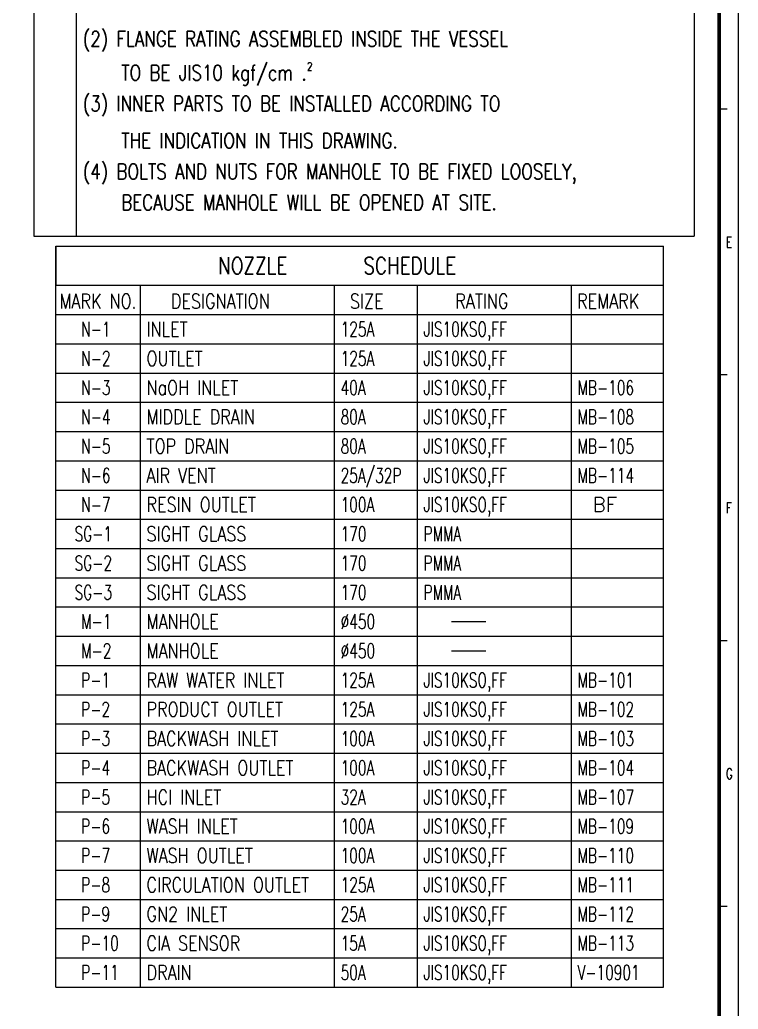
# Model space of a CAD drawing. Extents: x 0 to 36769, y -42 to 11490.
# Drawn here: x 13358 to 16058, y 4007 to 7729 of the extents above; entities that cross this region are included whole.
import ezdxf

# ---------------------------------------------------------------- set-up
doc = ezdxf.new("R2010")
doc.units = 0
doc.header["$LTSCALE"] = 160
doc.header["$MEASUREMENT"] = 0
doc.layers.get('0').update_dxf_attribs({"linetype": 'CONTINUOUS'})
for name, color, linetype in [('DIM', 7, 'CONTINUOUS'), ('T-F', 7, 'CONTINUOUS'), ('T-N', 4, 'CONTINUOUS'), ('ZL', 5, 'CONTINUOUS'), ('枠', 7, 'CONTINUOUS')]:
    doc.layers.add(name, color=color, linetype=linetype)
doc.styles.add('NMS2', font='romans.shx', dxfattribs={"width": 0.7})
doc.styles.add('ROMANSEXTFONT', font='romans.shx', dxfattribs={"width": 0.8, "bigfont": 'extfont.shx'})

msp = doc.modelspace()

# ---------------------------------------------------------------- linework, layer by layer
at = {"layer": 'T-F'}
for p, q in [((16016.8863, 7392.65887), (15986.8863, 7392.65887)), ((16016.8863, 6392.65887), (15986.8863, 6392.65887)), ((16016.8863, 5392.65887), (15986.8863, 5392.65887)), ((16016.8863, 4392.65887), (15986.8863, 4392.65887))]:
    msp.add_line(p, q, dxfattribs=at)
at = {"layer": 'T-F', "const_width": 14}
msp.add_lwpolyline([(86.8863, 11392.65887), (15986.8863, 11392.65887), (15986.8863, 182.65887), (86.8863, 182.65887)], close=True, dxfattribs=at)
at = {"layer": 'ZL', "color": 160}
msp.add_lwpolyline([(0, 11489.58016), (16058.20392, 11489.58016), (16058.20392, 0), (0, 0)], close=True, dxfattribs=at)
at = {"layer": '枠', "color": 7, "linetype": 'Continuous'}
for p, q in [((13410.56354, 11018.10449), (13410.56354, 6914.91242)), ((15892.8299, 11018.10938), (15892.8299, 6914.91242)), ((13570.56843, 10858.10937), (13570.56843, 6914.91242)), ((13410.56354, 6914.91242), (15892.8299, 6914.91242)), ((13493.20273, 6876.51308), (15777.83572, 6876.51308)), ((13493.20273, 6876.51308), (13493.20273, 6729.84641)), ((13493.20273, 4089.84641), (13493.20273, 6876.51308)), ((15777.83572, 6729.84641), (15777.83572, 6876.51308)), ((13493.20273, 6729.84641), (15777.83907, 6729.84641)), ((13493.20273, 6619.84641), (13493.20273, 6729.84641)), ((13811.31313, 6619.84641), (13811.31313, 6729.84641)), ((14541.09011, 6619.84641), (14541.09011, 6729.84641)), ((14852.75678, 6619.84641), (14852.75678, 6729.84641)), ((15431.46602, 6619.84641), (15431.46602, 6729.84641)), ((15777.83572, 6619.84641), (15777.83572, 6729.84641)), ((15777.83572, 6619.84641), (15777.83572, 6729.84641)), ((13493.20273, 6619.84641), (15777.83572, 6619.84641)), ((13811.31313, 6509.84641), (13811.31313, 6619.84641)), ((14541.09011, 6509.84641), (14541.09011, 6619.84641)), ((14852.75678, 6509.84641), (14852.75678, 6619.84641)), ((15431.46602, 6509.84641), (15431.46602, 6619.84641)), ((15777.83572, 6509.84641), (15777.83572, 6619.84641)), ((15777.83572, 6509.84641), (15777.83572, 6619.84641)), ((13493.20273, 6509.84641), (15777.83572, 6509.84641)), ((13811.31313, 6399.84641), (13811.31313, 6509.84641)), ((14541.09011, 6399.84641), (14541.09011, 6509.84641)), ((14852.75678, 6399.84641), (14852.75678, 6509.84641)), ((15431.46602, 6399.84641), (15431.46602, 6509.84641)), ((15777.83572, 6399.84641), (15777.83572, 6509.84641)), ((15777.83572, 6399.84641), (15777.83572, 6509.84641)), ((13493.20273, 6399.84641), (15777.83572, 6399.84641)), ((13811.31313, 6289.84641), (13811.31313, 6399.84641)), ((14541.09011, 6289.84641), (14541.09011, 6399.84641)), ((14852.75678, 6289.84641), (14852.75678, 6399.84641)), ((15431.46602, 6289.84641), (15431.46602, 6399.84641)), ((15777.83572, 6289.84641), (15777.83572, 6399.84641)), ((15777.83572, 6289.84641), (15777.83572, 6399.84641)), ((13493.20273, 6289.84641), (15777.83572, 6289.84641)), ((13811.31313, 6179.84641), (13811.31313, 6289.84641)), ((14541.09011, 6179.84641), (14541.09011, 6289.84641)), ((14852.75678, 6179.84641), (14852.75678, 6289.84641)), ((15431.46602, 6179.84641), (15431.46602, 6289.84641)), ((15777.83572, 6179.84641), (15777.83572, 6289.84641)), ((15777.83572, 6179.84641), (15777.83572, 6289.84641)), ((13493.20273, 6179.84641), (15777.83572, 6179.84641)), ((13811.31313, 6069.84641), (13811.31313, 6179.84641)), ((14541.09011, 6069.84641), (14541.09011, 6179.84641)), ((14852.75678, 4089.84641), (14852.75678, 6179.84641)), ((15431.46602, 6069.84641), (15431.46602, 6179.84641)), ((15777.83572, 6069.84641), (15777.83572, 6179.84641)), ((15777.83572, 6069.84641), (15777.83572, 6179.84641)), ((13493.20273, 6069.84641), (15777.83572, 6069.84641)), ((13811.31313, 4089.84641), (13811.31313, 6069.84641)), ((14541.09011, 4089.84641), (14541.09011, 6069.84641)), ((15431.46602, 4089.84641), (15431.46602, 6069.84641)), ((15777.83572, 4089.84641), (15777.83572, 6069.84641)), ((15777.83572, 5959.84641), (15777.83572, 6069.84641)), ((13493.20273, 5959.84641), (15777.83572, 5959.84641)), ((13493.20273, 5849.84641), (15777.83572, 5849.84641)), ((13493.20273, 5739.84641), (15777.83572, 5739.84641)), ((13493.20273, 5629.84641), (15777.83572, 5629.84641)), ((13493.20273, 5519.84641), (15777.83572, 5519.84641)), ((14981.09011, 5464.84641), (15109.42345, 5464.84641)), ((13493.20273, 5409.84641), (15777.83572, 5409.84641)), ((14981.09011, 5354.84641), (15109.42345, 5354.84641)), ((13493.20273, 5299.84641), (15777.83572, 5299.84641)), ((13493.20273, 5189.84641), (15777.83572, 5189.84641)), ((13493.20273, 5079.84641), (15777.83572, 5079.84641)), ((13493.20273, 4969.84641), (15777.83572, 4969.84641)), ((13493.20273, 4859.84641), (15777.83572, 4859.84641)), ((13493.20273, 4749.84641), (15777.83572, 4749.84641)), ((13493.20273, 4639.84641), (15777.83572, 4639.84641)), ((13493.20273, 4529.84641), (15777.83572, 4529.84641)), ((13493.20273, 4419.84641), (15777.83572, 4419.84641)), ((13493.20273, 4309.84641), (15777.83572, 4309.84641)), ((13493.20273, 4199.84641), (15777.83572, 4199.84641)), ((13493.20273, 4089.84641), (15777.83572, 4089.84641))]:
    msp.add_line(p, q, dxfattribs=at)

# ---------------------------------------------------------------- texts
at = {"color": 2, "style": 'ROMANSEXTFONT', "width": 0.8}
for s, height, p in [('(2) FLANGE RATING ASSEMBLED INSIDE THE VESSEL  ', 57.4, (13595.64332, 7628.07546)), ('TO BE JIS10 kgf/cm .', 57.4, (13739.54994, 7500.81273)), ('2', 30, (14437.50318, 7538.33852)), ('(3) INNER PARTS TO BE INSTALLED ACCORDING TO  ', 57.4, (13595.64332, 7384.61632)), ('THE INDICATION IN THIS DRAWING.', 57.4, (13739.54994, 7245.23428)), ('(4) BOLTS AND NUTS FOR MANHOLE TO BE FIXED LOOSELY, ', 57.4, (13595.64332, 7129.03788)), ('BECAUSE MANHOLE WILL BE OPENED AT SITE.', 57.4, (13739.54994, 7012.84148))]:
    msp.add_text(s, height=height, dxfattribs=at).set_placement(p)
at = {"color": 2, "linetype": 'Continuous', "style": 'ROMANSEXTFONT'}
for s, width, p in [('MARK NO.', 0.8, (13506.95273, 6642.76308)), ('DESIGNATION', 0.8, (13925.89646, 6642.76308)), ('SIZE', 0.8, (14598.84014, 6642.76308)), ('RATING', 0.8, (14994.84011, 6642.76308)), ('REMARK', 0.8, (15452.54939, 6642.76308)), ('N-1', 0.6875, (13588.96498, 6537.34641)), ('INLET', 0.8, (13834.2298, 6537.34641)), ('125A', 0.6875, (14564.00678, 6537.34641)), ('JIS10KSO,FF', 0.6875, (14875.67345, 6537.34641)), ('N-2', 0.6875, (13588.96498, 6427.34641)), ('OUTLET', 0.8, (13834.2298, 6427.34641)), ('125A', 0.6875, (14564.00678, 6427.34641)), ('JIS10KSO,FF', 0.6875, (14875.67345, 6427.34641)), ('N-3', 0.6875, (13588.96498, 6317.34641)), ('NaOH INLET', 0.8, (13834.2298, 6317.34641)), ('40A', 0.6875, (14564.00678, 6317.34641)), ('JIS10KSO,FF', 0.6875, (14875.67345, 6317.34641)), ('MB-106', 0.6875, (15454.38269, 6317.34641)), ('N-4', 0.6875, (13588.96498, 6207.34641)), ('MIDDLE DRAIN', 0.8, (13834.2298, 6207.34641)), ('80A', 0.6875, (14564.00678, 6207.34641)), ('JIS10KSO,FF', 0.6875, (14875.67345, 6207.34641)), ('MB-108', 0.6875, (15454.38269, 6207.34641)), ('N-5', 0.6875, (13588.96498, 6097.34641)), ('TOP DRAIN', 0.8, (13834.2298, 6097.34641)), ('80A', 0.6875, (14564.00678, 6097.34641)), ('JIS10KSO,FF', 0.6875, (14875.67345, 6097.34641)), ('MB-105', 0.6875, (15454.38269, 6097.34641)), ('N-6', 0.6875, (13588.96498, 5987.34641)), ('AIR VENT', 0.8, (13834.2298, 5987.34641)), ('25A/32P', 0.6875, (14564.00678, 5987.34641)), ('JIS10KSO,FF', 0.6875, (14875.67345, 5987.34641)), ('MB-114', 0.6875, (15454.38269, 5987.34641)), ('N-7', 0.6875, (13588.96498, 5877.34641)), ('RESIN OUTLET', 0.8, (13834.2298, 5877.34641)), ('100A', 0.6875, (14564.00678, 5877.34641)), ('JIS10KSO,FF', 0.6875, (14875.67345, 5877.34641)), ('BF', 0.997899, (15510.89638, 5877.34641)), ('SG-1', 0.6875, (13564.00328, 5767.34641)), ('SIGHT GLASS', 0.8, (13834.2298, 5767.34641)), ('170', 0.6875, (14564.00678, 5767.34641)), ('PMMA', 0.6875, (14875.67345, 5767.34641)), ('SG-2', 0.6875, (13564.00328, 5657.34641)), ('SIGHT GLASS', 0.8, (13834.2298, 5657.34641)), ('170', 0.6875, (14564.00678, 5657.34641)), ('PMMA', 0.6875, (14875.67345, 5657.34641)), ('SG-3', 0.6875, (13564.00328, 5547.34641)), ('SIGHT GLASS', 0.8, (13834.2298, 5547.34641)), ('170', 0.6875, (14564.00678, 5547.34641)), ('PMMA', 0.6875, (14875.67345, 5547.34641)), ('M-1', 0.6875, (13588.96498, 5437.34641)), ('MANHOLE', 0.8, (13834.2298, 5437.34641)), ('%%c450', 0.6875, (14564.00678, 5437.34641)), ('M-2', 0.6875, (13588.96498, 5327.34641)), ('MANHOLE', 0.8, (13834.2298, 5327.34641)), ('%%c450', 0.6875, (14564.00678, 5327.34641)), ('P-1', 0.6875, (13588.96498, 5217.34641)), ('RAW WATER INLET', 0.8, (13834.2298, 5217.34641)), ('125A', 0.6875, (14564.00678, 5217.34641)), ('JIS10KSO,FF', 0.6875, (14875.67345, 5217.34641)), ('MB-101', 0.6875, (15454.38269, 5217.34641)), ('P-2', 0.6875, (13588.96498, 5107.34641)), ('PRODUCT OUTLET', 0.8, (13834.2298, 5107.34641)), ('125A', 0.6875, (14564.00678, 5107.34641)), ('JIS10KSO,FF', 0.6875, (14875.67345, 5107.34641)), ('MB-102', 0.6875, (15454.38269, 5107.34641)), ('P-3', 0.6875, (13588.96498, 4997.34641)), ('BACKWASH INLET', 0.8, (13834.2298, 4997.34641)), ('100A', 0.6875, (14564.00678, 4997.34641)), ('JIS10KSO,FF', 0.6875, (14875.67345, 4997.34641)), ('MB-103', 0.6875, (15454.38269, 4997.34641)), ('P-4', 0.6875, (13588.96498, 4887.34641)), ('BACKWASH OUTLET', 0.8, (13834.2298, 4887.34641)), ('100A', 0.6875, (14564.00678, 4887.34641)), ('JIS10KSO,FF', 0.6875, (14875.67345, 4887.34641)), ('MB-104', 0.6875, (15454.38269, 4887.34641)), ('P-5', 0.6875, (13588.96498, 4777.34641)), ('HCl INLET', 0.8, (13834.2298, 4777.34641)), ('32A', 0.6875, (14564.00678, 4777.34641)), ('JIS10KSO,FF', 0.6875, (14875.67345, 4777.34641)), ('MB-107', 0.6875, (15454.38269, 4777.34641)), ('P-6', 0.6875, (13588.96498, 4667.34641)), ('WASH INLET', 0.8, (13834.2298, 4667.34641)), ('100A', 0.6875, (14564.00678, 4667.34641)), ('JIS10KSO,FF', 0.6875, (14875.67345, 4667.34641)), ('MB-109', 0.6875, (15454.38269, 4667.34641)), ('P-7', 0.6875, (13588.96498, 4557.34641)), ('WASH OUTLET', 0.8, (13834.2298, 4557.34641)), ('100A', 0.6875, (14564.00678, 4557.34641)), ('JIS10KSO,FF', 0.6875, (14875.67345, 4557.34641)), ('MB-110', 0.6875, (15454.38269, 4557.34641)), ('P-8', 0.6875, (13588.96498, 4447.34641)), ('CIRCULATION OUTLET', 0.8, (13834.2298, 4447.34641)), ('125A', 0.6875, (14564.00678, 4447.34641)), ('JIS10KSO,FF', 0.6875, (14875.67345, 4447.34641)), ('MB-111', 0.6875, (15454.38269, 4447.34641)), ('P-9', 0.6875, (13588.96498, 4337.34641)), ('GN2 INLET', 0.8, (13834.2298, 4337.34641)), ('25A', 0.6875, (14564.00678, 4337.34641)), ('JIS10KSO,FF', 0.6875, (14875.67345, 4337.34641)), ('MB-112', 0.6875, (15454.38269, 4337.34641)), ('P-10', 0.6875, (13588.96498, 4227.34641)), ('CIA SENSOR', 0.8, (13834.2298, 4227.34641)), ('15A', 0.6875, (14564.00678, 4227.34641)), ('JIS10KSO,FF', 0.6875, (14875.67345, 4227.34641)), ('MB-113', 0.6875, (15454.38269, 4227.34641)), ('P-11', 0.6875, (13588.96498, 4117.34641)), ('DRAIN', 0.8, (13834.2298, 4117.34641)), ('50A', 0.6875, (14564.00678, 4117.34641)), ('JIS10KSO,FF', 0.6875, (14875.67345, 4117.34641)), ('V-10901', 0.6875, (15454.38269, 4117.34641))]:
    msp.add_text(s, height=55, dxfattribs=dict(at, width=width)).set_placement(p)
at = {"layer": 'DIM', "color": 2, "style": 'ROMANSEXTFONT', "width": 0.8}
msp.add_text('NOZZLE       SCHEDULE', height=63.14, dxfattribs=at).set_placement((14103.77948, 6772.14698))
at = {"layer": 'T-N', "color": 4, "style": 'NMS2', "width": 0.7}
for s, p in [('E', (16012.39889, 6872.46882)), ('F', (16012.39889, 5872.46882)), ('G', (16012.39889, 4872.46882))]:
    msp.add_text(s, height=40, dxfattribs=at).set_placement(p)

doc.saveas('drawing.dxf')
